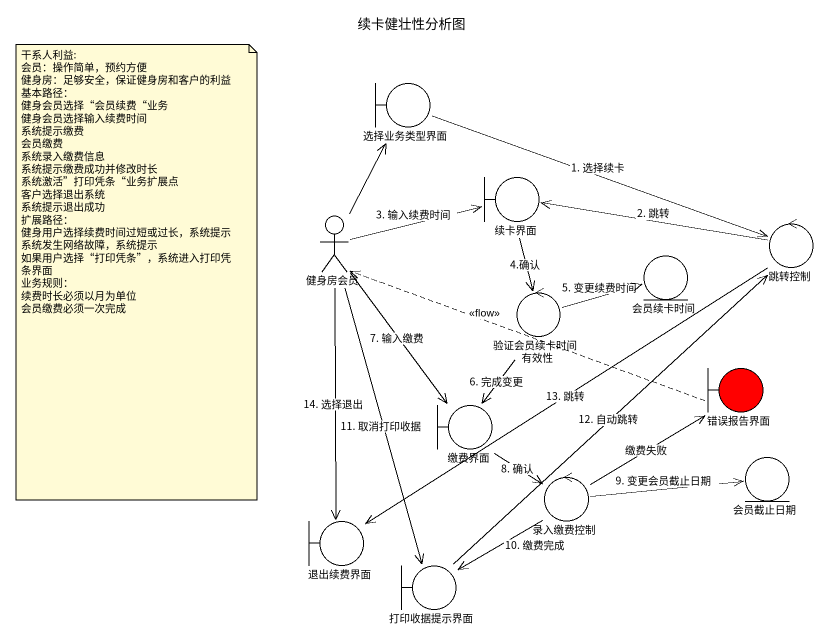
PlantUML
@startuml
title 续卡健壮性分析图
boundary 选择业务类型界面
boundary 续卡界面
actor 健身房会员
control 跳转控制
entity 会员续卡时间
control 验证会员续卡时间有效性
boundary 错误报告界面 #FF0000
boundary 缴费界面
entity 会员截止日期
control 录入缴费控制
boundary 退出续费界面
boundary 打印收据提示界面
选择业务类型界面 -right-> 跳转控制 : 1. 选择续卡
续卡界面 --> 验证会员续卡时间有效性 : 4.确认
健身房会员 -up-> 选择业务类型界面
健身房会员 -right-> 续卡界面 : 3. 输入续费时间
健身房会员 --> 缴费界面 : 7. 输入缴费
健身房会员 --> 退出续费界面 : 14. 选择退出
健身房会员 --> 打印收据提示界面 : 11. 取消打印收据
跳转控制 -left-> 续卡界面 : 2. 跳转
跳转控制 --> 退出续费界面 : 13. 跳转
验证会员续卡时间有效性 -right-> 会员续卡时间 : 5. 变更续费时间
验证会员续卡时间有效性 --> 缴费界面 : 6. 完成变更
错误报告界面 .left.> 健身房会员 : <<flow>>
缴费界面 --> 录入缴费控制 : 8. 确认
录入缴费控制 -up-> 错误报告界面 : 缴费失败
录入缴费控制 -right-> 会员截止日期 : 9. 变更会员截止日期
录入缴费控制 --> 打印收据提示界面 : 10. 缴费完成
打印收据提示界面 -up-> 跳转控制 : 12. 自动跳转
note as N1
  干系人利益:
  会员：操作简单，预约方便
  健身房：足够安全，保证健身房和客户的利益
  基本路径：
  健身会员选择“会员续费“业务
  健身会员选择输入续费时间
  系统提示缴费
  会员缴费
  系统录入缴费信息
  系统提示缴费成功并修改时长
  系统激活”打印凭条“业务扩展点
  客户选择退出系统
  系统提示退出成功
  扩展路径：
  健身用户选择续费时间过短或过长，系统提示
  系统发生网络故障，系统提示
  如果用户选择“打印凭条”，系统进入打印凭条界面
  业务规则：
  续费时长必须以月为单位
  会员缴费必须一次完成
end note
@enduml
